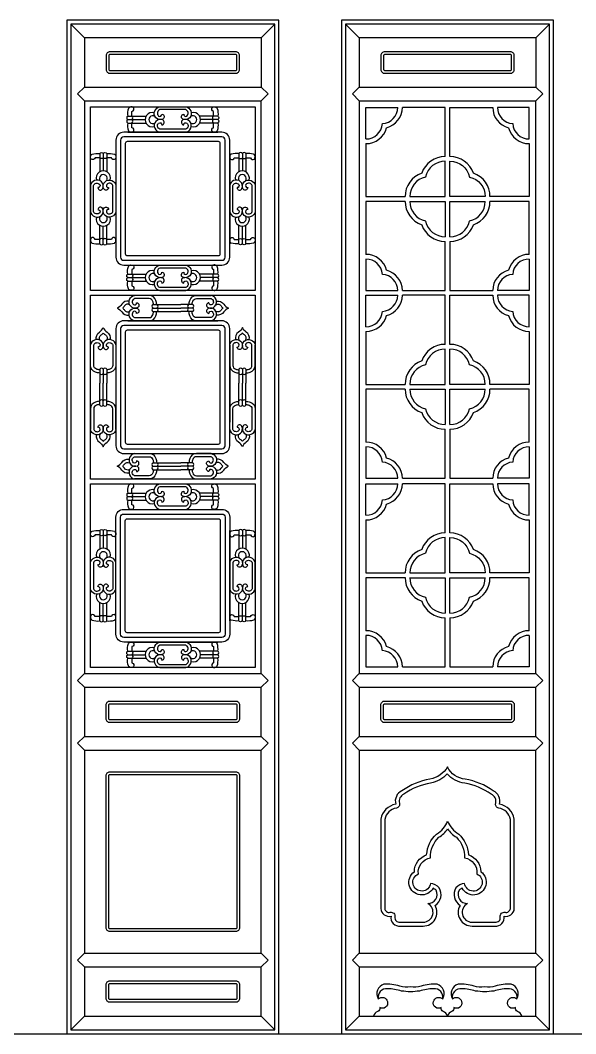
# Model space of a CAD drawing. Extents: x -66030 to 95157, y -13132 to 45879.
# Drawn here: x -51010 to -49595, y 31869 to 34449 of the extents above; entities that cross this region are included whole.
import ezdxf

# ---------------------------------------------------------------- set-up
doc = ezdxf.new("R2010")
doc.units = 0
doc.header["$LTSCALE"] = 100
doc.header["$MEASUREMENT"] = 0
for name, color, linetype in [('3', 11, 'CONTINUOUS'), ('4', 121, 'CONTINUOUS'), ('7', 105, 'CONTINUOUS')]:
    doc.layers.add(name, color=color, linetype=linetype)

msp = doc.modelspace()

# ---------------------------------------------------------------- linework, layer by layer
at = {"layer": '3'}
for p, q in [((-50881.3, 34438.9), (-50846.3, 34403.9)), ((-50396.3, 34403.9), (-50361.3, 34438.9)), ((-50181.3, 34438.9), (-50146.3, 34403.9)), ((-49696.3, 34403.9), (-49661.3, 34438.9)), ((-50846.3, 34278.9), (-50863.8, 34261.4)), ((-50396.3, 34278.9), (-50378.8, 34261.4)), ((-50146.3, 34278.9), (-50163.8, 34261.4)), ((-49696.3, 34278.9), (-49678.8, 34261.4)), ((-50863.8, 34261.4), (-50846.3, 34243.9)), ((-50396.3, 34243.9), (-50378.8, 34261.4)), ((-50163.8, 34261.4), (-50146.3, 34243.9)), ((-49696.3, 34243.9), (-49678.8, 34261.4)), ((-49927.3, 34101.9), (-49927.3, 34226.9)), ((-49915.3, 34101.9), (-49915.3, 34226.9)), ((-50736.3, 34205.2), (-50689.8, 34205.2)), ((-50736.3, 34196.2), (-50691.8, 34196.2)), ((-50736.3, 34187.2), (-50690.1, 34187.2)), ((-50506.3, 34205.2), (-50552.8, 34205.2)), ((-50506.3, 34187.2), (-50552.5, 34187.2)), ((-50506.3, 34196.2), (-50550.8, 34196.2)), ((-50736.3, 34163.9), (-50506.3, 34163.9)), ((-50807.6, 34109.9), (-50807.6, 34063.4)), ((-50798.6, 34109.9), (-50798.6, 34065.4)), ((-50789.6, 34109.9), (-50789.6, 34063.7)), ((-50766.3, 34109.9), (-50766.3, 33879.9)), ((-50476.3, 34109.9), (-50476.3, 33879.9)), ((-50453.1, 34109.9), (-50453.1, 34063.7)), ((-50444.1, 34109.9), (-50444.1, 34065.4)), ((-50435.1, 34109.9), (-50435.1, 34063.4)), ((-50129.3, 33999.9), (-50029.3, 33999.9)), ((-50029.3, 33987.9), (-50129.3, 33987.9)), ((-50017.3, 33987.9), (-49927.3, 33987.9)), ((-49927.3, 33987.9), (-49927.3, 33897.9)), ((-49915.3, 33897.9), (-49915.3, 33987.9)), ((-49915.3, 33987.9), (-49825.3, 33987.9)), ((-49713.3, 33999.9), (-49813.3, 33999.9)), ((-49713.3, 33987.9), (-49813.3, 33987.9)), ((-50807.6, 33879.9), (-50807.6, 33926.4)), ((-50798.6, 33879.9), (-50798.6, 33924.4)), ((-50789.6, 33879.9), (-50789.6, 33926.1)), ((-50453.1, 33879.9), (-50453.1, 33926.1)), ((-50444.1, 33879.9), (-50444.1, 33924.4)), ((-50435.1, 33879.9), (-50435.1, 33926.4)), ((-49927.3, 33760.9), (-49927.3, 33885.9)), ((-49915.3, 33885.9), (-49915.3, 33760.9)), ((-50736.3, 33825.9), (-50506.3, 33825.9)), ((-50736.3, 33802.7), (-50690.1, 33802.7)), ((-50506.3, 33802.7), (-50552.5, 33802.7)), ((-50736.3, 33793.7), (-50691.8, 33793.7)), ((-50736.3, 33784.7), (-50689.8, 33784.7)), ((-50506.3, 33784.7), (-50552.8, 33784.7)), ((-50506.3, 33793.7), (-50550.8, 33793.7)), ((-50411.3, 33760.9), (-50831.3, 33760.9)), ((-50831.3, 33748.9), (-50411.3, 33748.9)), ((-50129.3, 33760.9), (-50048.3, 33760.9)), ((-50129.3, 33748.9), (-50048.3, 33748.9)), ((-50036.3, 33760.9), (-49927.3, 33760.9)), ((-49927.3, 33748.9), (-50036.3, 33748.9)), ((-49927.3, 33623.9), (-49927.3, 33748.9)), ((-49915.3, 33760.9), (-49806.3, 33760.9)), ((-49915.3, 33748.9), (-49806.3, 33748.9)), ((-49915.3, 33623.9), (-49915.3, 33748.9)), ((-49713.3, 33760.9), (-49794.3, 33760.9)), ((-49713.3, 33748.9), (-49794.3, 33748.9)), ((-50672.1, 33725.2), (-50601.3, 33725.2)), ((-50570.5, 33725.2), (-50601.3, 33725.2)), ((-50672.1, 33707.2), (-50601.3, 33707.2)), ((-50671.3, 33716.2), (-50601.3, 33716.2)), ((-50571.4, 33716.2), (-50601.3, 33716.2)), ((-50570.5, 33707.2), (-50601.3, 33707.2)), ((-50736.3, 33683.9), (-50506.3, 33683.9)), ((-50700.2, 33683.9), (-50542.5, 33683.9)), ((-50766.3, 33603.8), (-50766.3, 33426)), ((-50476.3, 33603.8), (-50476.3, 33426)), ((-49927.3, 33521.9), (-49927.3, 33611.9)), ((-49915.3, 33521.9), (-49915.3, 33611.9)), ((-50807.6, 33560.7), (-50807.6, 33524.9)), ((-50798.6, 33559.9), (-50798.6, 33524.9)), ((-50789.6, 33560.7), (-50789.6, 33524.9)), ((-50453.1, 33560.7), (-50453.1, 33524.9)), ((-50444.1, 33559.9), (-50444.1, 33524.9)), ((-50435.1, 33560.7), (-50435.1, 33524.9)), ((-50807.6, 33469.1), (-50807.6, 33524.9)), ((-50798.6, 33470), (-50798.6, 33524.9)), ((-50789.6, 33469.1), (-50789.6, 33524.9)), ((-50453.1, 33469.1), (-50453.1, 33524.9)), ((-50444.1, 33470), (-50444.1, 33524.9)), ((-50435.1, 33469.1), (-50435.1, 33524.9)), ((-50129.3, 33521.9), (-50029.3, 33521.9)), ((-50017.3, 33521.9), (-49927.3, 33521.9)), ((-49825.3, 33521.9), (-49915.3, 33521.9)), ((-49713.3, 33521.9), (-49813.3, 33521.9)), ((-50029.3, 33509.9), (-50129.3, 33509.9)), ((-50017.3, 33509.9), (-49927.3, 33509.9)), ((-49927.3, 33509.9), (-49927.3, 33419.9)), ((-49915.3, 33509.9), (-49825.3, 33509.9)), ((-49915.3, 33419.9), (-49915.3, 33509.9)), ((-49713.3, 33509.9), (-49813.3, 33509.9)), ((-49927.3, 33282.9), (-49927.3, 33407.9)), ((-49915.3, 33407.9), (-49915.3, 33282.9)), ((-50736.3, 33345.9), (-50506.3, 33345.9)), ((-50700.2, 33345.9), (-50542.5, 33345.9)), ((-50672.1, 33322.7), (-50601.3, 33322.7)), ((-50671.3, 33313.7), (-50601.3, 33313.7)), ((-50570.5, 33322.7), (-50601.3, 33322.7)), ((-50571.4, 33313.7), (-50601.3, 33313.7)), ((-50672.1, 33304.7), (-50601.3, 33304.7)), ((-50570.5, 33304.7), (-50601.3, 33304.7)), ((-50129.3, 33282.9), (-50048.3, 33282.9)), ((-50036.3, 33282.9), (-49927.3, 33282.9)), ((-49915.3, 33282.9), (-49806.3, 33282.9)), ((-49713.3, 33282.9), (-49794.3, 33282.9)), ((-50411.3, 33280.9), (-50831.3, 33280.9)), ((-50831.3, 33268.9), (-50411.3, 33268.9)), ((-50129.3, 33268.9), (-50048.3, 33268.9)), ((-49927.3, 33268.9), (-50036.3, 33268.9)), ((-49927.3, 33143.9), (-49927.3, 33268.9)), ((-49915.3, 33268.9), (-49806.3, 33268.9)), ((-49915.3, 33143.9), (-49915.3, 33268.9)), ((-49713.3, 33268.9), (-49794.3, 33268.9)), ((-50736.3, 33245.2), (-50689.8, 33245.2)), ((-50736.3, 33236.2), (-50691.8, 33236.2)), ((-50506.3, 33245.2), (-50552.8, 33245.2)), ((-50506.3, 33236.2), (-50550.8, 33236.2)), ((-50736.3, 33227.2), (-50690.1, 33227.2)), ((-50506.3, 33227.2), (-50552.5, 33227.2)), ((-50736.3, 33203.9), (-50506.3, 33203.9)), ((-50807.6, 33149.9), (-50807.6, 33103.4)), ((-50798.6, 33149.9), (-50798.6, 33105.4)), ((-50789.6, 33149.9), (-50789.6, 33103.7)), ((-50766.3, 32919.9), (-50766.3, 33149.9)), ((-50476.3, 32919.9), (-50476.3, 33149.9)), ((-50453.1, 33149.9), (-50453.1, 33103.7)), ((-50444.1, 33149.9), (-50444.1, 33105.4)), ((-50435.1, 33149.9), (-50435.1, 33103.4)), ((-50129.3, 33041.9), (-50029.3, 33041.9)), ((-50029.3, 33029.9), (-50129.3, 33029.9)), ((-50017.3, 33029.9), (-49927.3, 33029.9)), ((-49927.3, 33029.9), (-49927.3, 32939.9)), ((-49915.3, 32939.9), (-49915.3, 33029.9)), ((-49915.3, 33029.9), (-49825.3, 33029.9)), ((-49713.3, 33041.9), (-49813.3, 33041.9)), ((-49713.3, 33029.9), (-49813.3, 33029.9)), ((-50807.6, 32919.9), (-50807.6, 32966.4)), ((-50798.6, 32919.9), (-50798.6, 32964.4)), ((-50789.6, 32919.9), (-50789.6, 32966.1)), ((-50453.1, 32919.9), (-50453.1, 32966.1)), ((-50444.1, 32919.9), (-50444.1, 32964.4)), ((-50435.1, 32919.9), (-50435.1, 32966.4)), ((-49927.3, 32802.9), (-49927.3, 32927.9)), ((-49915.3, 32927.9), (-49915.3, 32802.9)), ((-50736.3, 32865.9), (-50506.3, 32865.9)), ((-50736.3, 32842.7), (-50690.1, 32842.7)), ((-50736.3, 32833.7), (-50691.8, 32833.7)), ((-50736.3, 32824.7), (-50689.8, 32824.7)), ((-50506.3, 32824.7), (-50552.8, 32824.7)), ((-50506.3, 32842.7), (-50552.5, 32842.7)), ((-50506.3, 32833.7), (-50550.8, 32833.7)), ((-50863.8, 32768.4), (-50846.3, 32785.9)), ((-50846.3, 32750.9), (-50863.8, 32768.4)), ((-50396.3, 32785.9), (-50378.8, 32768.4)), ((-50396.3, 32750.9), (-50378.8, 32768.4)), ((-50163.8, 32768.4), (-50146.3, 32785.9)), ((-50146.3, 32750.9), (-50163.8, 32768.4)), ((-49696.3, 32785.9), (-49678.8, 32768.4)), ((-49696.3, 32750.9), (-49678.8, 32768.4)), ((-50863.8, 32608.4), (-50846.3, 32625.9)), ((-50396.3, 32625.9), (-50378.8, 32608.4)), ((-50163.8, 32608.4), (-50146.3, 32625.9)), ((-49696.3, 32625.9), (-49678.8, 32608.4)), ((-50846.3, 32590.9), (-50863.8, 32608.4)), ((-50396.3, 32590.9), (-50378.8, 32608.4)), ((-50146.3, 32590.9), (-50163.8, 32608.4)), ((-49696.3, 32590.9), (-49678.8, 32608.4)), ((-50863.8, 32056.4), (-50846.3, 32073.9)), ((-50396.3, 32073.9), (-50378.8, 32056.4)), ((-50163.8, 32056.4), (-50146.3, 32073.9)), ((-49696.3, 32073.9), (-49678.8, 32056.4)), ((-50846.3, 32038.9), (-50863.8, 32056.4)), ((-50396.3, 32038.9), (-50378.8, 32056.4)), ((-50146.3, 32038.9), (-50163.8, 32056.4)), ((-49696.3, 32038.9), (-49678.8, 32056.4)), ((-50881.3, 31878.9), (-50846.3, 31913.9)), ((-50396.3, 31913.9), (-50361.3, 31878.9)), ((-50181.3, 31878.9), (-50146.3, 31913.9)), ((-49696.3, 31913.9), (-49661.3, 31878.9))]:
    msp.add_line(p, q, dxfattribs=at)
at = {"layer": '3', "color": 2}
msp.add_line((-66009.4, 31868.9), (90873, 31868.9), dxfattribs=at)
at = {"layer": '3'}
for points in [[(-50881.3, 31878.9), (-50361.3, 31878.9), (-50361.3, 34438.9), (-50881.3, 34438.9)], [(-50181.3, 31878.9), (-49661.3, 31878.9), (-49661.3, 34438.9), (-50181.3, 34438.9)]]:
    msp.add_lwpolyline(points, close=True, dxfattribs=at)
for points in [[(-50781.3, 34313.9), (-50461.3, 34313.9, 0.414214), (-50451.3, 34323.9), (-50451.3, 34358.9, 0.414214), (-50461.3, 34368.9), (-50781.3, 34368.9, 0.414214), (-50791.3, 34358.9), (-50791.3, 34323.9, 0.414214)], [(-50081.3, 34313.9), (-49761.3, 34313.9, 0.414214), (-49751.3, 34323.9), (-49751.3, 34358.9, 0.414214), (-49761.3, 34368.9), (-50081.3, 34368.9, 0.414214), (-50091.3, 34358.9), (-50091.3, 34323.9, 0.414214)], [(-50781.3, 34320.9), (-50461.3, 34320.9, 0.414214), (-50458.3, 34323.9), (-50458.3, 34358.9, 0.414214), (-50461.3, 34361.9), (-50781.3, 34361.9, 0.414214), (-50784.3, 34358.9), (-50784.3, 34323.9, 0.414214)], [(-50081.3, 34320.9), (-49761.3, 34320.9, 0.414214), (-49758.3, 34323.9), (-49758.3, 34358.9, 0.414214), (-49761.3, 34361.9), (-50081.3, 34361.9, 0.414214), (-50084.3, 34358.9), (-50084.3, 34323.9, 0.414214)], [(-50736.3, 34187.2, 0.095818), (-50734.6, 34167.8, 0.433244), (-50721.8, 34165.6, 0.578743), (-50725.4, 34175.4), (-50725.4, 34187.2, 0.502389), (-50725.4, 34196.2, 0.502389), (-50725.4, 34205.2), (-50725.4, 34217, 0.578743), (-50721.8, 34226.8, 0.433244), (-50734.6, 34224.5, 0.095818), (-50736.3, 34205.2, 0.536278), (-50736.3, 34196.2, 0.536278)], [(-50588.2, 34228.9, -0.250582), (-50575.6, 34218.4, -0.694092), (-50595.7, 34197.3, -0.771474), (-50593.5, 34209.9, 0.648338), (-50585.2, 34205.2, 0.531145), (-50588.2, 34221.4), (-50621.3, 34221.4), (-50654.5, 34221.4, 0.531145), (-50657.5, 34205.2, 0.648338), (-50649.2, 34209.9, -0.771474), (-50647, 34197.3, -0.694092), (-50667.1, 34218.4, -0.250582), (-50654.5, 34228.9)], [(-50506.3, 34187.2, -0.095818), (-50508, 34167.8, -0.433244), (-50520.9, 34165.6, -0.578743), (-50517.3, 34175.4), (-50517.3, 34187.2, -0.502389), (-50517.3, 34196.2, -0.502389), (-50517.3, 34205.2), (-50517.3, 34217, -0.578743), (-50520.9, 34226.8, -0.433244), (-50508, 34224.5, -0.095818), (-50506.3, 34205.2, -0.536278), (-50506.3, 34196.2, -0.536278)], [(-50588.2, 34163.9, 0.255499), (-50575.6, 34174, 0.694092), (-50595.7, 34195.1, 0.771474), (-50593.5, 34182.4, -0.648338), (-50585.2, 34187.2, -0.564731), (-50588.2, 34171.9), (-50621.3, 34171.9), (-50654.5, 34171.9, -0.564731), (-50657.5, 34187.2, -0.648338), (-50649.2, 34182.4, 0.771474), (-50647, 34195.1, 0.694092), (-50667.1, 34174, 0.255499), (-50654.5, 34163.9)], [(-50746.3, 33825.9), (-50496.3, 33825.9, 0.414214), (-50476.3, 33845.9), (-50476.3, 34143.9, 0.414214), (-50496.3, 34163.9), (-50746.3, 34163.9, 0.414214), (-50766.3, 34143.9), (-50766.3, 33845.9, 0.414214)], [(-50746.3, 33837.9), (-50496.3, 33837.9, 0.414214), (-50488.3, 33845.9), (-50488.3, 34143.9, 0.414214), (-50496.3, 34151.9), (-50746.3, 34151.9, 0.414214), (-50754.3, 34143.9), (-50754.3, 33845.9, 0.414214)], [(-50505.3, 33849.9, 0.414214), (-50500.3, 33854.9), (-50500.3, 34134.9, 0.414214), (-50505.3, 34139.9), (-50737.3, 34139.9, 0.414214), (-50742.3, 34134.9), (-50742.3, 33854.9, 0.414214), (-50737.3, 33849.9)], [(-50789.6, 34109.9, -0.095818), (-50770.2, 34108.2, -0.433244), (-50768, 34095.4, -0.578743), (-50777.8, 34099), (-50789.6, 34099, -0.502389), (-50798.6, 34099, -0.502389), (-50807.6, 34099), (-50819.4, 34099, -0.578743), (-50829.2, 34095.4, -0.433244), (-50826.9, 34108.2, -0.095818), (-50807.6, 34109.9, -0.536278), (-50798.6, 34109.9, -0.536278)], [(-50453.1, 34109.9, 0.095818), (-50472.4, 34108.2, 0.433244), (-50474.7, 34095.4, 0.578743), (-50464.9, 34099), (-50453.1, 34099, 0.502389), (-50444.1, 34099, 0.502389), (-50435.1, 34099), (-50423.3, 34099, 0.578743), (-50413.5, 34095.4, 0.433244), (-50415.7, 34108.2, 0.095818), (-50435.1, 34109.9, 0.536278), (-50444.1, 34109.9, 0.536278)], [(-49927.3, 34089.9, 0.355835), (-49977.3, 34049.9, 0.355835), (-50017.3, 33999.9), (-49927.3, 33999.9)], [(-49915.3, 33999.9), (-49915.3, 34089.9, -0.355835), (-49865.3, 34049.9, -0.355835), (-49825.3, 33999.9)], [(-50831.3, 33961.8, 0.250582), (-50820.8, 33949.2, 0.694092), (-50799.7, 33969.3, 0.771474), (-50812.3, 33967.1, -0.648338), (-50807.6, 33958.8, -0.531145), (-50823.8, 33961.8), (-50823.8, 33994.9), (-50823.8, 34028.1, -0.531145), (-50807.6, 34031.1, -0.648338), (-50812.3, 34022.8, 0.771474), (-50799.7, 34020.6, 0.694092), (-50820.8, 34040.7, 0.250582), (-50831.3, 34028.1)], [(-50766.3, 33961.8, -0.255499), (-50776.4, 33949.2, -0.694092), (-50797.5, 33969.3, -0.771474), (-50784.8, 33967.1, 0.648338), (-50789.6, 33958.8, 0.564731), (-50774.3, 33961.8), (-50774.3, 33994.9), (-50774.3, 34028.1, 0.564731), (-50789.6, 34031.1, 0.648338), (-50784.8, 34022.8, -0.771474), (-50797.5, 34020.6, -0.694092), (-50776.4, 34040.7, -0.255499), (-50766.3, 34028.1)], [(-50476.3, 33961.8, 0.255499), (-50466.3, 33949.2, 0.694092), (-50445.2, 33969.3, 0.771474), (-50457.8, 33967.1, -0.648338), (-50453.1, 33958.8, -0.564731), (-50468.3, 33961.8), (-50468.3, 33994.9), (-50468.3, 34028.1, -0.564731), (-50453.1, 34031.1, -0.648338), (-50457.8, 34022.8, 0.771474), (-50445.2, 34020.6, 0.694092), (-50466.3, 34040.7, 0.255499), (-50476.3, 34028.1)], [(-50411.3, 33961.8, -0.250582), (-50421.9, 33949.2, -0.694092), (-50443, 33969.3, -0.771474), (-50430.3, 33967.1, 0.648338), (-50435.1, 33958.8, 0.531145), (-50418.8, 33961.8), (-50418.8, 33994.9), (-50418.8, 34028.1, 0.531145), (-50435.1, 34031.1, 0.648338), (-50430.3, 34022.8, -0.771474), (-50443, 34020.6, -0.694092), (-50421.9, 34040.7, -0.250582), (-50411.3, 34028.1)], [(-50789.6, 33879.9, 0.095818), (-50770.2, 33881.6, 0.433244), (-50768, 33894.5, 0.578743), (-50777.8, 33890.9), (-50789.6, 33890.9, 0.502389), (-50798.6, 33890.9, 0.502389), (-50807.6, 33890.9), (-50819.4, 33890.9, 0.578743), (-50829.2, 33894.5, 0.433244), (-50826.9, 33881.6, 0.095818), (-50807.6, 33879.9, 0.536278), (-50798.6, 33879.9, 0.536278)], [(-50453.1, 33879.9, -0.095818), (-50472.4, 33881.6, -0.433244), (-50474.7, 33894.5, -0.578743), (-50464.9, 33890.9), (-50453.1, 33890.9, -0.502389), (-50444.1, 33890.9, -0.502389), (-50435.1, 33890.9), (-50423.3, 33890.9, -0.578743), (-50413.5, 33894.5, -0.433244), (-50415.7, 33881.6, -0.095818), (-50435.1, 33879.9, -0.536278), (-50444.1, 33879.9, -0.536278)], [(-50736.3, 33802.7, -0.095818), (-50734.6, 33822, -0.433244), (-50721.8, 33824.3, -0.578743), (-50725.4, 33814.5), (-50725.4, 33802.7, -0.502389), (-50725.4, 33793.7, -0.502389), (-50725.4, 33784.7), (-50725.4, 33772.9, -0.578743), (-50721.8, 33763.1, -0.433244), (-50734.6, 33765.3, -0.095818), (-50736.3, 33784.7, -0.536278), (-50736.3, 33793.7, -0.536278)], [(-50588.2, 33825.9, -0.255499), (-50575.6, 33815.9, -0.694092), (-50595.7, 33794.8, -0.771474), (-50593.5, 33807.4, 0.648338), (-50585.2, 33802.7, 0.564731), (-50588.2, 33817.9), (-50621.3, 33817.9), (-50654.5, 33817.9, 0.564731), (-50657.5, 33802.7, 0.648338), (-50649.2, 33807.4, -0.771474), (-50647, 33794.8, -0.694092), (-50667.1, 33815.9, -0.255499), (-50654.5, 33825.9)], [(-50506.3, 33802.7, 0.095818), (-50508, 33822, 0.433244), (-50520.9, 33824.3, 0.578743), (-50517.3, 33814.5), (-50517.3, 33802.7, 0.502389), (-50517.3, 33793.7, 0.502389), (-50517.3, 33784.7), (-50517.3, 33772.9, 0.578743), (-50520.9, 33763.1, 0.433244), (-50508, 33765.3, 0.095818), (-50506.3, 33784.7, 0.536278), (-50506.3, 33793.7, 0.536278)], [(-50588.2, 33760.9, 0.250582), (-50575.6, 33771.5, 0.694092), (-50595.7, 33792.6, 0.771474), (-50593.5, 33779.9, -0.648338), (-50585.2, 33784.7, -0.531145), (-50588.2, 33768.4), (-50621.3, 33768.4), (-50654.5, 33768.4, -0.531145), (-50657.5, 33784.7, -0.648338), (-50649.2, 33779.9, 0.771474), (-50647, 33792.6, 0.694092), (-50667.1, 33771.5, 0.250582), (-50654.5, 33760.9)], [(-50746.3, 33345.9), (-50496.3, 33345.9, 0.414214), (-50476.3, 33365.9), (-50476.3, 33663.9, 0.414214), (-50496.3, 33683.9), (-50746.3, 33683.9, 0.414214), (-50766.3, 33663.9), (-50766.3, 33365.9, 0.414214)], [(-50746.3, 33357.9), (-50496.3, 33357.9, 0.414214), (-50488.3, 33365.9), (-50488.3, 33663.9, 0.414214), (-50496.3, 33671.9), (-50746.3, 33671.9, 0.414214), (-50754.3, 33663.9), (-50754.3, 33365.9, 0.414214)], [(-50505.3, 33369.9, 0.414214), (-50500.3, 33374.9), (-50500.3, 33654.9, 0.414214), (-50505.3, 33659.9), (-50737.3, 33659.9, 0.414214), (-50742.3, 33654.9), (-50742.3, 33374.9, 0.414214), (-50737.3, 33369.9)], [(-50736.3, 33227.2, 0.095818), (-50734.6, 33207.8, 0.433244), (-50721.8, 33205.6, 0.578743), (-50725.4, 33215.4), (-50725.4, 33227.2, 0.502389), (-50725.4, 33236.2, 0.502389), (-50725.4, 33245.2), (-50725.4, 33257, 0.578743), (-50721.8, 33266.8, 0.433244), (-50734.6, 33264.5, 0.095818), (-50736.3, 33245.2, 0.536278), (-50736.3, 33236.2, 0.536278)], [(-50588.2, 33268.9, -0.250582), (-50575.6, 33258.4, -0.694092), (-50595.7, 33237.3, -0.771474), (-50593.5, 33249.9, 0.648338), (-50585.2, 33245.2, 0.531145), (-50588.2, 33261.4), (-50621.3, 33261.4), (-50654.5, 33261.4, 0.531145), (-50657.5, 33245.2, 0.648338), (-50649.2, 33249.9, -0.771474), (-50647, 33237.3, -0.694092), (-50667.1, 33258.4, -0.250582), (-50654.5, 33268.9)], [(-50506.3, 33227.2, -0.095818), (-50508, 33207.8, -0.433244), (-50520.9, 33205.6, -0.578743), (-50517.3, 33215.4), (-50517.3, 33227.2, -0.502389), (-50517.3, 33236.2, -0.502389), (-50517.3, 33245.2), (-50517.3, 33257, -0.578743), (-50520.9, 33266.8, -0.433244), (-50508, 33264.5, -0.095818), (-50506.3, 33245.2, -0.536278), (-50506.3, 33236.2, -0.536278)], [(-50588.2, 33203.9, 0.255499), (-50575.6, 33214, 0.694092), (-50595.7, 33235.1, 0.771474), (-50593.5, 33222.4, -0.648338), (-50585.2, 33227.2, -0.564731), (-50588.2, 33211.9), (-50621.3, 33211.9), (-50654.5, 33211.9, -0.564731), (-50657.5, 33227.2, -0.648338), (-50649.2, 33222.4, 0.771474), (-50647, 33235.1, 0.694092), (-50667.1, 33214, 0.255499), (-50654.5, 33203.9)], [(-50746.3, 33203.9), (-50496.3, 33203.9, -0.414214), (-50476.3, 33183.9), (-50476.3, 32885.9, -0.414214), (-50496.3, 32865.9), (-50746.3, 32865.9, -0.414214), (-50766.3, 32885.9), (-50766.3, 33183.9, -0.414214)], [(-50746.3, 33191.9), (-50496.3, 33191.9, -0.414214), (-50488.3, 33183.9), (-50488.3, 32885.9, -0.414214), (-50496.3, 32877.9), (-50746.3, 32877.9, -0.414214), (-50754.3, 32885.9), (-50754.3, 33183.9, -0.414214)], [(-50505.3, 33179.9, -0.414214), (-50500.3, 33174.9), (-50500.3, 32894.9, -0.414214), (-50505.3, 32889.9), (-50737.3, 32889.9, -0.414214), (-50742.3, 32894.9), (-50742.3, 33174.9, -0.414214), (-50737.3, 33179.9)], [(-50789.6, 33149.9, -0.095818), (-50770.2, 33148.2, -0.433244), (-50768, 33135.4, -0.578743), (-50777.8, 33139), (-50789.6, 33139, -0.502389), (-50798.6, 33139, -0.502389), (-50807.6, 33139), (-50819.4, 33139, -0.578743), (-50829.2, 33135.4, -0.433244), (-50826.9, 33148.2, -0.095818), (-50807.6, 33149.9, -0.536278), (-50798.6, 33149.9, -0.536278)], [(-50453.1, 33149.9, 0.095818), (-50472.4, 33148.2, 0.433244), (-50474.7, 33135.4, 0.578743), (-50464.9, 33139), (-50453.1, 33139, 0.502389), (-50444.1, 33139, 0.502389), (-50435.1, 33139), (-50423.3, 33139, 0.578743), (-50413.5, 33135.4, 0.433244), (-50415.7, 33148.2, 0.095818), (-50435.1, 33149.9, 0.536278), (-50444.1, 33149.9, 0.536278)], [(-49927.3, 33131.9, 0.355835), (-49977.3, 33091.9, 0.355835), (-50017.3, 33041.9), (-49927.3, 33041.9)], [(-49915.3, 33041.9), (-49915.3, 33131.9, -0.355835), (-49865.3, 33091.9, -0.355835), (-49825.3, 33041.9)], [(-50831.3, 33068.1, -0.250582), (-50820.8, 33080.7, -0.694092), (-50799.7, 33060.6, -0.771474), (-50812.3, 33062.8, 0.648338), (-50807.6, 33071.1, 0.531145), (-50823.8, 33068.1), (-50823.8, 33034.9), (-50823.8, 33001.8, 0.531145), (-50807.6, 32998.8, 0.648338), (-50812.3, 33007.1, -0.771474), (-50799.7, 33009.3, -0.694092), (-50820.8, 32989.2, -0.250582), (-50831.3, 33001.8)], [(-50766.3, 33068.1, 0.255499), (-50776.4, 33080.7, 0.694092), (-50797.5, 33060.6, 0.771474), (-50784.8, 33062.8, -0.648338), (-50789.6, 33071.1, -0.564731), (-50774.3, 33068.1), (-50774.3, 33034.9), (-50774.3, 33001.8, -0.564731), (-50789.6, 32998.8, -0.648338), (-50784.8, 33007.1, 0.771474), (-50797.5, 33009.3, 0.694092), (-50776.4, 32989.2, 0.255499), (-50766.3, 33001.8)], [(-50476.3, 33068.1, -0.255499), (-50466.3, 33080.7, -0.694092), (-50445.2, 33060.6, -0.771474), (-50457.8, 33062.8, 0.648338), (-50453.1, 33071.1, 0.564731), (-50468.3, 33068.1), (-50468.3, 33034.9), (-50468.3, 33001.8, 0.564731), (-50453.1, 32998.8, 0.648338), (-50457.8, 33007.1, -0.771474), (-50445.2, 33009.3, -0.694092), (-50466.3, 32989.2, -0.255499), (-50476.3, 33001.8)], [(-50411.3, 33068.1, 0.250582), (-50421.9, 33080.7, 0.694092), (-50443, 33060.6, 0.771474), (-50430.3, 33062.8, -0.648338), (-50435.1, 33071.1, -0.531145), (-50418.8, 33068.1), (-50418.8, 33034.9), (-50418.8, 33001.8, -0.531145), (-50435.1, 32998.8, -0.648338), (-50430.3, 33007.1, 0.771474), (-50443, 33009.3, 0.694092), (-50421.9, 32989.2, 0.250582), (-50411.3, 33001.8)], [(-50789.6, 32919.9, 0.095818), (-50770.2, 32921.6, 0.433244), (-50768, 32934.5, 0.578743), (-50777.8, 32930.9), (-50789.6, 32930.9, 0.502389), (-50798.6, 32930.9, 0.502389), (-50807.6, 32930.9), (-50819.4, 32930.9, 0.578743), (-50829.2, 32934.5, 0.433244), (-50826.9, 32921.6, 0.095818), (-50807.6, 32919.9, 0.536278), (-50798.6, 32919.9, 0.536278)], [(-50453.1, 32919.9, -0.095818), (-50472.4, 32921.6, -0.433244), (-50474.7, 32934.5, -0.578743), (-50464.9, 32930.9), (-50453.1, 32930.9, -0.502389), (-50444.1, 32930.9, -0.502389), (-50435.1, 32930.9), (-50423.3, 32930.9, -0.578743), (-50413.5, 32934.5, -0.433244), (-50415.7, 32921.6, -0.095818), (-50435.1, 32919.9, -0.536278), (-50444.1, 32919.9, -0.536278)], [(-50736.3, 32842.7, -0.095818), (-50734.6, 32862, -0.433244), (-50721.8, 32864.3, -0.578743), (-50725.4, 32854.5), (-50725.4, 32842.7, -0.502389), (-50725.4, 32833.7, -0.502389), (-50725.4, 32824.7), (-50725.4, 32812.9, -0.578743), (-50721.8, 32803.1, -0.433244), (-50734.6, 32805.3, -0.095818), (-50736.3, 32824.7, -0.536278), (-50736.3, 32833.7, -0.536278)], [(-50588.2, 32865.9, -0.255499), (-50575.6, 32855.9, -0.694092), (-50595.7, 32834.8, -0.771474), (-50593.5, 32847.4, 0.648338), (-50585.2, 32842.7, 0.564731), (-50588.2, 32857.9), (-50621.3, 32857.9), (-50654.5, 32857.9, 0.564731), (-50657.5, 32842.7, 0.648338), (-50649.2, 32847.4, -0.771474), (-50647, 32834.8, -0.694092), (-50667.1, 32855.9, -0.255499), (-50654.5, 32865.9)], [(-50506.3, 32842.7, 0.095818), (-50508, 32862, 0.433244), (-50520.9, 32864.3, 0.578743), (-50517.3, 32854.5), (-50517.3, 32842.7, 0.502389), (-50517.3, 32833.7, 0.502389), (-50517.3, 32824.7), (-50517.3, 32812.9, 0.578743), (-50520.9, 32803.1, 0.433244), (-50508, 32805.3, 0.095818), (-50506.3, 32824.7, 0.536278), (-50506.3, 32833.7, 0.536278)], [(-50588.2, 32800.9, 0.250582), (-50575.6, 32811.5, 0.694092), (-50595.7, 32832.6, 0.771474), (-50593.5, 32819.9, -0.648338), (-50585.2, 32824.7, -0.531145), (-50588.2, 32808.4), (-50621.3, 32808.4), (-50654.5, 32808.4, -0.531145), (-50657.5, 32824.7, -0.648338), (-50649.2, 32819.9, 0.771474), (-50647, 32832.6, 0.694092), (-50667.1, 32811.5, 0.250582), (-50654.5, 32800.9)], [(-50781.3, 32715.9), (-50461.3, 32715.9, -0.414214), (-50451.3, 32705.9), (-50451.3, 32670.9, -0.414214), (-50461.3, 32660.9), (-50781.3, 32660.9, -0.414214), (-50791.3, 32670.9), (-50791.3, 32705.9, -0.414214)], [(-50081.3, 32715.9), (-49761.3, 32715.9, -0.414214), (-49751.3, 32705.9), (-49751.3, 32670.9, -0.414214), (-49761.3, 32660.9), (-50081.3, 32660.9, -0.414214), (-50091.3, 32670.9), (-50091.3, 32705.9, -0.414214)], [(-50781.3, 32708.9), (-50461.3, 32708.9, -0.414214), (-50458.3, 32705.9), (-50458.3, 32670.9, -0.414214), (-50461.3, 32667.9), (-50781.3, 32667.9, -0.414214), (-50784.3, 32670.9), (-50784.3, 32705.9, -0.414214)], [(-50081.3, 32708.9), (-49761.3, 32708.9, -0.414214), (-49758.3, 32705.9), (-49758.3, 32670.9, -0.414214), (-49761.3, 32667.9), (-50081.3, 32667.9, -0.414214), (-50084.3, 32670.9), (-50084.3, 32705.9, -0.414214)], [(-50781.3, 32535.9), (-50461.3, 32535.9, -0.414214), (-50451.3, 32525.9), (-50451.3, 32138.9, -0.414214), (-50461.3, 32128.9), (-50781.3, 32128.9, -0.414214), (-50791.3, 32138.9), (-50791.3, 32525.9, -0.414214)], [(-49921.3, 32548.1, -0.210762), (-49966.2, 32516.8, 0.114186), (-50037.5, 32487.3, 0.375753), (-50053.4, 32453.2, 0.318354), (-50091.3, 32415.4), (-50091.3, 32187.6, 0.467386), (-50065.3, 32168.3, 0.511029), (-50041.7, 32143), (-49983.6, 32143, 0.578372), (-49953.1, 32195.6, 0.404073), (-49942.7, 32240.3, 0.169554), (-49964.7, 32251.7, -1.732779), (-49995.7, 32275.7, -0.407078), (-49964.7, 32316.8, -0.213141), (-49943.6, 32369.1, 0.122229), (-49921.3, 32390.6, 0.122229), (-49899, 32369.1, -0.213141), (-49878, 32316.8, -0.407078), (-49846.9, 32275.7, -1.732779), (-49878, 32251.7, 0.169554), (-49900, 32240.3, 0.404073), (-49889.6, 32195.6, 0.578372), (-49859.1, 32143), (-49801, 32143, 0.511029), (-49777.4, 32168.3, 0.467386), (-49751.3, 32187.6), (-49751.3, 32415.4, 0.318354), (-49789.2, 32453.2, 0.375753), (-49805.1, 32487.3, 0.114186), (-49876.4, 32516.8, -0.263021)], [(-50781.3, 32528.9), (-50461.3, 32528.9, -0.414214), (-50458.3, 32525.9), (-50458.3, 32138.9, -0.414214), (-50461.3, 32135.9), (-50781.3, 32135.9, -0.414214), (-50784.3, 32138.9), (-50784.3, 32525.9, -0.414214)], [(-49971.9, 32200.4, 0.579617), (-49950.7, 32234.3, 0.083672), (-49958.3, 32239.5, -1.266979), (-50006, 32281.4, -0.312961), (-49974.6, 32324.6, -0.190588), (-49949.6, 32377.2, 0.173032), (-49921.3, 32410.4, 0.173032), (-49893, 32377.2, -0.190588), (-49868.1, 32324.6, -0.312961), (-49836.6, 32281.4, -1.266979), (-49884.4, 32239.5, 0.083672), (-49891.9, 32234.3, 0.579617), (-49870.7, 32200.4, 0.78664), (-49859.1, 32153), (-49800.3, 32153, 0.526048), (-49787.2, 32166.4, -0.545844), (-49775, 32178, 0.460744), (-49761.3, 32187.9), (-49761.3, 32414.5, 0.312309), (-49790.9, 32443.4, -0.447823), (-49798.8, 32456, 0.390224), (-49810, 32478.5, 0.115429), (-49877.7, 32506.9, -0.199011), (-49922, 32530.7, -0.160236), (-49964.5, 32507, 0.116165), (-50032.6, 32478.5, 0.390224), (-50043.8, 32456, -0.447823), (-50051.8, 32443.4, 0.312309), (-50081.3, 32414.5), (-50081.3, 32187.9, 0.460744), (-50067.6, 32178, -0.545844), (-50055.5, 32166.4, 0.526048), (-50042.4, 32153), (-49983.6, 32153, 0.78664)], [(-50781.3, 32003.9), (-50461.3, 32003.9, -0.414214), (-50451.3, 31993.9), (-50451.3, 31958.9, -0.414214), (-50461.3, 31948.9), (-50781.3, 31948.9, -0.414214), (-50791.3, 31958.9), (-50791.3, 31993.9, -0.414214)], [(-50781.3, 31996.9), (-50461.3, 31996.9, -0.414214), (-50458.3, 31993.9), (-50458.3, 31958.9, -0.414214), (-50461.3, 31955.9), (-50781.3, 31955.9, -0.414214), (-50784.3, 31958.9), (-50784.3, 31993.9, -0.414214)]]:
    msp.add_lwpolyline(points, format="xyb", close=True, dxfattribs=at)
for points in [[(-50670.3, 33725.2, 0.035081), (-50672.1, 33733.3, 0.331008), (-50681.7, 33740.4), (-50718.8, 33740.4, 0.564731), (-50721.7, 33725.2, 0.648338), (-50713.5, 33729.9, -0.771474), (-50711.3, 33717.3, -0.694092), (-50731.3, 33738.4, -0.255499), (-50718.8, 33748.4)], [(-50662.2, 33725.2, 0.039618), (-50664.4, 33735.6, 0.331008), (-50681.7, 33748.4), (-50718.8, 33748.4)], [(-50580.5, 33725.2, -0.039618), (-50578.2, 33735.6, -0.331008), (-50561, 33748.4), (-50523.9, 33748.4)], [(-50572.4, 33725.2, -0.035081), (-50570.6, 33733.3, -0.331008), (-50561, 33740.4), (-50523.9, 33740.4, -0.564731), (-50520.9, 33725.2, -0.648338), (-50529.2, 33729.9, 0.771474), (-50531.4, 33717.3, 0.694092), (-50511.3, 33738.4, 0.255499), (-50523.9, 33748.4)], [(-50732.8, 33733.8, 0.304372), (-50751.2, 33726, -0.148692), (-50762.9, 33716.2, -0.148692), (-50751.2, 33706.4, 0.304372), (-50732.8, 33698.6)], [(-50731.4, 33724.9, 0.388825), (-50744.5, 33721.6, -0.050974), (-50748.9, 33716.2, -0.050974), (-50744.5, 33710.8, 0.388825), (-50731.4, 33707.4)], [(-50511.2, 33724.9, -0.388825), (-50498.1, 33721.6, 0.050974), (-50493.8, 33716.2, 0.050974), (-50498.1, 33710.8, -0.388825), (-50511.2, 33707.4)], [(-50509.9, 33733.8, -0.304372), (-50491.4, 33726, 0.148692), (-50479.8, 33716.2, 0.148692), (-50491.4, 33706.4, -0.304372), (-50509.9, 33698.6)], [(-50718.8, 33683.9, -0.255499), (-50731.3, 33694, -0.694092), (-50711.3, 33715.1, -0.771474), (-50713.5, 33702.4, 0.648338), (-50721.7, 33707.2, 0.564731), (-50718.8, 33691.9), (-50681.7, 33691.9, 0.331008), (-50672.1, 33699, 0.035081), (-50670.3, 33707.2)], [(-50718.8, 33683.9), (-50681.7, 33683.9, 0.331008), (-50664.4, 33696.7, 0.039618), (-50662.2, 33707.2)], [(-50523.9, 33683.9), (-50561, 33683.9, -0.331008), (-50578.2, 33696.7, -0.039618), (-50580.5, 33707.2)], [(-50523.9, 33683.9, 0.255499), (-50511.3, 33694, 0.694092), (-50531.4, 33715.1, 0.771474), (-50529.2, 33702.4, -0.648338), (-50520.9, 33707.2, -0.564731), (-50523.9, 33691.9), (-50561, 33691.9, -0.331008), (-50570.6, 33699, -0.035081), (-50572.4, 33707.2)], [(-50816.2, 33636.4, -0.304372), (-50808.4, 33654.8, 0.148692), (-50798.6, 33666.5, 0.148692), (-50788.8, 33654.8, -0.304372), (-50781, 33636.4)], [(-50807.3, 33635, -0.388825), (-50804, 33648.1, 0.050974), (-50798.6, 33652.5, 0.050974), (-50793.2, 33648.1, -0.388825), (-50789.8, 33635)], [(-50426.5, 33636.4, 0.304372), (-50434.3, 33654.8, -0.148692), (-50444.1, 33666.5, -0.148692), (-50453.9, 33654.8, 0.304372), (-50461.7, 33636.4)], [(-50435.3, 33635, 0.388825), (-50438.7, 33648.1, -0.050974), (-50444.1, 33652.5, -0.050974), (-50449.5, 33648.1, 0.388825), (-50452.8, 33635)], [(-50807.6, 33558.9, -0.035081), (-50815.7, 33560.7, -0.331008), (-50822.8, 33570.3), (-50822.8, 33622.4, -0.564731), (-50807.6, 33625.3, -0.648338), (-50812.3, 33617.1, 0.771474), (-50799.7, 33614.9, 0.694092), (-50820.8, 33634.9, 0.250582), (-50831.3, 33622.4)], [(-50807.6, 33550.8, -0.039618), (-50818, 33553, -0.326429), (-50831.3, 33570.3), (-50831.3, 33622.4)], [(-50766.3, 33622.4, 0.255499), (-50776.4, 33634.9, 0.694092), (-50797.5, 33614.9, 0.771474), (-50784.8, 33617.1, -0.648338), (-50789.6, 33625.3, -0.564731), (-50774.3, 33622.4), (-50774.3, 33570.3, -0.331008), (-50781.5, 33560.7, -0.035081), (-50789.6, 33558.9)], [(-50766.3, 33622.4), (-50766.3, 33570.3, -0.331008), (-50779.1, 33553, -0.039618), (-50789.6, 33550.8)], [(-50476.3, 33622.4, -0.255499), (-50466.3, 33634.9, -0.694092), (-50445.2, 33614.9, -0.771474), (-50457.8, 33617.1, 0.648338), (-50453.1, 33625.3, 0.564731), (-50468.3, 33622.4), (-50468.3, 33570.3, 0.331008), (-50461.2, 33560.7, 0.035081), (-50453.1, 33558.9)], [(-50476.3, 33622.4), (-50476.3, 33570.3, 0.331008), (-50463.5, 33553, 0.039618), (-50453.1, 33550.8)], [(-50435.1, 33558.9, 0.035081), (-50427, 33560.7, 0.331008), (-50419.8, 33570.3), (-50419.8, 33622.4, 0.564731), (-50435.1, 33625.3, 0.648338), (-50430.3, 33617.1, -0.771474), (-50443, 33614.9, -0.694092), (-50421.9, 33634.9, -0.250582), (-50411.3, 33622.4)], [(-50435.1, 33550.8, 0.039618), (-50424.6, 33553, 0.326429), (-50411.3, 33570.3), (-50411.3, 33622.4)], [(-50807.6, 33479.1, 0.039618), (-50818, 33476.8, 0.326429), (-50831.3, 33459.6), (-50831.3, 33407.5)], [(-50807.6, 33471, 0.035081), (-50815.7, 33469.2, 0.331008), (-50822.8, 33459.6), (-50822.8, 33407.5, 0.564731), (-50807.6, 33404.5, 0.648338), (-50812.3, 33412.8, -0.771474), (-50799.7, 33415, -0.694092), (-50820.8, 33394.9, -0.250582), (-50831.3, 33407.5)], [(-50766.3, 33407.5, -0.255499), (-50776.4, 33394.9, -0.694092), (-50797.5, 33415, -0.771474), (-50784.8, 33412.8, 0.648338), (-50789.6, 33404.5, 0.564731), (-50774.3, 33407.5), (-50774.3, 33459.6, 0.331008), (-50781.5, 33469.2, 0.035081), (-50789.6, 33471)], [(-50766.3, 33407.5), (-50766.3, 33459.6, 0.331008), (-50779.1, 33476.8, 0.039618), (-50789.6, 33479.1)], [(-50476.3, 33407.5), (-50476.3, 33459.6, -0.331008), (-50463.5, 33476.8, -0.039618), (-50453.1, 33479.1)], [(-50476.3, 33407.5, 0.255499), (-50466.3, 33394.9, 0.694092), (-50445.2, 33415, 0.771474), (-50457.8, 33412.8, -0.648338), (-50453.1, 33404.5, -0.564731), (-50468.3, 33407.5), (-50468.3, 33459.6, -0.331008), (-50461.2, 33469.2, -0.035081), (-50453.1, 33471)], [(-50435.1, 33471, -0.035081), (-50427, 33469.2, -0.331008), (-50419.8, 33459.6), (-50419.8, 33407.5, -0.564731), (-50435.1, 33404.5, -0.648338), (-50430.3, 33412.8, 0.771474), (-50443, 33415, 0.694092), (-50421.9, 33394.9, 0.250582), (-50411.3, 33407.5)], [(-50435.1, 33479.1, -0.039618), (-50424.6, 33476.8, -0.326429), (-50411.3, 33459.6), (-50411.3, 33407.5)], [(-50816.2, 33393.5, 0.304372), (-50808.4, 33375, -0.148692), (-50798.6, 33363.4, -0.148692), (-50788.8, 33375, 0.304372), (-50781, 33393.5)], [(-50807.3, 33394.8, 0.388825), (-50804, 33381.7, -0.050974), (-50798.6, 33377.4, -0.050974), (-50793.2, 33381.7, 0.388825), (-50789.8, 33394.8)], [(-50426.5, 33393.5, -0.304372), (-50434.3, 33375, 0.148692), (-50444.1, 33363.4, 0.148692), (-50453.9, 33375, -0.304372), (-50461.7, 33393.5)], [(-50435.3, 33394.8, -0.388825), (-50438.7, 33381.7, 0.050974), (-50444.1, 33377.4, 0.050974), (-50449.5, 33381.7, -0.388825), (-50452.8, 33394.8)], [(-50718.8, 33345.9, 0.255499), (-50731.3, 33335.9, 0.694092), (-50711.3, 33314.8, 0.771474), (-50713.5, 33327.4, -0.648338), (-50721.7, 33322.7, -0.564731), (-50718.8, 33337.9), (-50681.7, 33337.9, -0.331008), (-50672.1, 33330.8, -0.035081), (-50670.3, 33322.7)], [(-50718.8, 33345.9), (-50681.7, 33345.9, -0.331008), (-50664.4, 33333.1, -0.039618), (-50662.2, 33322.7)], [(-50523.9, 33345.9), (-50561, 33345.9, 0.331008), (-50578.2, 33333.1, 0.039618), (-50580.5, 33322.7)], [(-50523.9, 33345.9, -0.255499), (-50511.3, 33335.9, -0.694092), (-50531.4, 33314.8, -0.771474), (-50529.2, 33327.4, 0.648338), (-50520.9, 33322.7, 0.564731), (-50523.9, 33337.9), (-50561, 33337.9, 0.331008), (-50570.6, 33330.8, 0.035081), (-50572.4, 33322.7)], [(-50732.8, 33296.1, -0.304372), (-50751.2, 33303.9, 0.148692), (-50762.9, 33313.7, 0.148692), (-50751.2, 33323.5, -0.304372), (-50732.8, 33331.3)], [(-50731.4, 33304.9, -0.388825), (-50744.5, 33308.3, 0.050974), (-50748.9, 33313.7, 0.050974), (-50744.5, 33319.1, -0.388825), (-50731.4, 33322.4)], [(-50670.3, 33304.7, -0.035081), (-50672.1, 33296.5, -0.331008), (-50681.7, 33289.4), (-50718.8, 33289.4, -0.564731), (-50721.7, 33304.7, -0.648338), (-50713.5, 33299.9, 0.771474), (-50711.3, 33312.6, 0.694092), (-50731.3, 33291.5, 0.255499), (-50718.8, 33281.4)], [(-50572.4, 33304.7, 0.035081), (-50570.6, 33296.5, 0.331008), (-50561, 33289.4), (-50523.9, 33289.4, 0.564731), (-50520.9, 33304.7, 0.648338), (-50529.2, 33299.9, -0.771474), (-50531.4, 33312.6, -0.694092), (-50511.3, 33291.5, -0.255499), (-50523.9, 33281.4)], [(-50511.2, 33304.9, 0.388825), (-50498.1, 33308.3, -0.050974), (-50493.8, 33313.7, -0.050974), (-50498.1, 33319.1, 0.388825), (-50511.2, 33322.4)], [(-50509.9, 33296.1, 0.304372), (-50491.4, 33303.9, -0.148692), (-50479.8, 33313.7, -0.148692), (-50491.4, 33323.5, 0.304372), (-50509.9, 33331.3)], [(-50662.2, 33304.7, -0.039618), (-50664.4, 33294.2, -0.331008), (-50681.7, 33281.4), (-50718.8, 33281.4)], [(-50580.5, 33304.7, 0.039618), (-50578.2, 33294.2, 0.331008), (-50561, 33281.4), (-50523.9, 33281.4)], [(-49921.3, 31913.9, 0.230985), (-49932.5, 31925.4, -0.325912), (-49937.3, 31935.5, -0.675637), (-49957.2, 31950.6, -0.580804), (-49933.8, 31957.7, 0.485922), (-49948.1, 31995.3, 0.092604), (-49988.7, 31990, -0.124244), (-50015.8, 31988, -0.124244), (-50042.9, 31990, 0.092604), (-50083.6, 31995.3, 0.485922), (-50097.8, 31957.7, -0.580804), (-50074.5, 31950.6, -0.675637), (-50094.3, 31935.5, -0.325912), (-50099.1, 31925.4, 0.230985), (-50110.3, 31913.9)], [(-49732.4, 31913.9, 0.230985), (-49743.5, 31925.4, -0.325912), (-49748.4, 31935.5, -0.675637), (-49768.2, 31950.6, -0.580804), (-49744.8, 31957.7, 0.485922), (-49759.1, 31995.3, 0.092604), (-49799.7, 31990, -0.124244), (-49826.8, 31988, -0.124244), (-49854, 31990, 0.092604), (-49894.6, 31995.3, 0.485922), (-49908.9, 31957.7, -0.580804), (-49885.5, 31950.6, -0.675637), (-49905.3, 31935.5, -0.325912), (-49910.2, 31925.4, 0.230985), (-49921.3, 31913.9)], [(-49933.8, 31957.7, 0.526125), (-49957.3, 31983.5, 0.078007), (-49992.7, 31977.6, -0.016245), (-50015.8, 31975.6, -0.016245), (-50038.9, 31977.6, 0.078007), (-50074.3, 31983.5, 0.526125), (-50097.8, 31957.7)], [(-49744.8, 31957.7, 0.526125), (-49768.4, 31983.5, 0.078007), (-49803.8, 31977.6, -0.016245), (-49826.8, 31975.6, -0.016245), (-49849.9, 31977.6, 0.078007), (-49885.3, 31983.5, 0.526125), (-49908.9, 31957.7)]]:
    msp.add_lwpolyline(points, format="xyb", dxfattribs=at)
for centre, radius, start, end in [((-50673.7, 34195.9), 18.1, 73.3858, 286.8511), ((-50568.9, 34195.9), 18.1, 253.1489, 106.6142), ((-50090, 34227.4), 41.7, 273.7545, 359.374), ((-50090, 34227.4), 53.7, 284.2087, 359.5139), ((-49752.7, 34227.4), 53.7, 180.4861, 255.7913), ((-49752.7, 34227.4), 41.7, 180.626, 266.2455), ((-50672.4, 34195.9), 10.1, 57.0209, 300.2317), ((-50570.3, 34195.9), 10.1, 239.7683, 122.9791), ((-50128.9, 34188.5), 41.7, 269.374, 356.2455), ((-49713.8, 34188.5), 41.7, 183.7545, 270.626), ((-50128.9, 34188.5), 53.7, 269.5139, 345.7913), ((-49713.8, 34188.5), 53.7, 194.2087, 270.4861), ((-49927.8, 34039.2), 62.7, 89.5837, 161.0026), ((-49914.9, 34039.2), 62.7, 18.9974, 90.4163), ((-50798.3, 34047.3), 18.1, 343.1489, 196.6142), ((-50798.3, 34046), 10.1, 329.7683, 212.9791), ((-50444.4, 34047.3), 18.1, 343.3858, 196.8511), ((-50444.4, 34046), 10.1, 327.0209, 210.2317), ((-49966.7, 34000.4), 62.7, 108.9974, 180.4163), ((-49876, 34000.4), 62.7, 359.5837, 71.0026), ((-49966.7, 33987.5), 62.7, 179.5837, 251.0026), ((-49966.7, 33987.5), 50.7, 179.4852, 257.8344), ((-49876, 33987.5), 50.7, 282.1656, 0.5148), ((-49876, 33987.5), 62.7, 288.9974, 0.4163), ((-50798.3, 33942.5), 18.1, 163.3858, 16.8511), ((-50798.3, 33943.9), 10.1, 147.0209, 30.2317), ((-50444.4, 33942.5), 18.1, 163.1489, 16.6142), ((-50444.4, 33943.9), 10.1, 149.7683, 32.9791), ((-49927.8, 33948.6), 62.7, 198.9974, 270.4163), ((-49927.8, 33948.6), 50.7, 192.1656, 270.5148), ((-49914.9, 33948.6), 50.7, 269.4852, 347.8344), ((-49914.9, 33948.6), 62.7, 269.5837, 341.0026), ((-50128.9, 33799.3), 53.7, 14.2087, 90.4861), ((-49713.8, 33799.3), 53.7, 89.5139, 165.7913), ((-50128.9, 33799.3), 41.7, 3.7545, 90.626), ((-49713.8, 33799.3), 41.7, 89.374, 176.2455), ((-50673.7, 33794), 18.1, 73.1489, 286.6142), ((-50672.4, 33794), 10.1, 59.7683, 302.9791), ((-50570.3, 33794), 10.1, 237.0209, 120.2317), ((-50568.9, 33794), 18.1, 253.3858, 106.8511), ((-50090, 33760.5), 41.7, 0.626, 86.2455), ((-50090, 33760.5), 53.7, 0.4861, 75.7913), ((-49752.7, 33760.5), 53.7, 104.2087, 179.5139), ((-49752.7, 33760.5), 41.7, 93.7545, 179.374), ((-50090, 33749.4), 41.7, 273.7545, 359.374), ((-50090, 33749.4), 53.7, 284.2087, 359.5139), ((-49752.7, 33749.4), 53.7, 180.4861, 255.7913), ((-49752.7, 33749.4), 41.7, 180.626, 266.2455), ((-50669.1, 33720.7), 5.4, 123.5926, 236.4074), ((-50664.5, 33720.7), 5.61, 306.6511, 53.3489), ((-50578.2, 33720.7), 5.61, 126.6511, 233.3489), ((-50573.5, 33720.7), 5.4, 303.5926, 56.4074), ((-50669.1, 33711.7), 5.4, 123.5926, 236.4074), ((-50664.5, 33711.7), 5.61, 306.6511, 53.3489), ((-50578.2, 33711.7), 5.61, 126.6511, 233.3489), ((-50573.5, 33711.7), 5.4, 303.5926, 56.4074), ((-50128.9, 33710.5), 41.7, 269.374, 356.2455), ((-50128.9, 33710.5), 53.7, 269.5139, 345.7913), ((-49713.8, 33710.5), 53.7, 194.2087, 270.4861), ((-49713.8, 33710.5), 41.7, 183.7545, 270.626), ((-49927.8, 33561.2), 62.7, 89.5837, 161.0026), ((-49914.9, 33561.2), 62.7, 18.9974, 90.4163), ((-49927.8, 33561.2), 50.7, 89.4852, 167.8344), ((-49914.9, 33561.2), 50.7, 12.1656, 90.5148), ((-49966.7, 33522.4), 62.7, 108.9974, 180.4163), ((-49966.7, 33522.4), 50.7, 102.1656, 180.5148), ((-49876, 33522.4), 50.7, 359.4852, 77.8344), ((-49876, 33522.4), 62.7, 359.5837, 71.0026), ((-50803.1, 33557.7), 5.4, 33.5926, 146.4074), ((-50803.1, 33553.1), 5.61, 216.6511, 323.3489), ((-50794.1, 33557.7), 5.4, 33.5926, 146.4074), ((-50794.1, 33553.1), 5.61, 216.6511, 323.3489), ((-50448.6, 33557.7), 5.4, 33.5926, 146.4074), ((-50448.6, 33553.1), 5.61, 216.6511, 323.3489), ((-50439.6, 33557.7), 5.4, 33.5926, 146.4074), ((-50439.6, 33553.1), 5.61, 216.6511, 323.3489), ((-49966.7, 33509.5), 62.7, 179.5837, 251.0026), ((-49966.7, 33509.5), 50.7, 179.4852, 257.8344), ((-49876, 33509.5), 50.7, 282.1656, 0.5148), ((-49876, 33509.5), 62.7, 288.9974, 0.4163), ((-50803.1, 33476.8), 5.61, 36.6511, 143.3489), ((-50803.1, 33472.1), 5.4, 213.5926, 326.4074), ((-50794.1, 33476.8), 5.61, 36.6511, 143.3489), ((-50794.1, 33472.1), 5.4, 213.5926, 326.4074), ((-50448.6, 33476.8), 5.61, 36.6511, 143.3489), ((-50448.6, 33472.1), 5.4, 213.5926, 326.4074), ((-50439.6, 33476.8), 5.61, 36.6511, 143.3489), ((-50439.6, 33472.1), 5.4, 213.5926, 326.4074), ((-49927.8, 33470.6), 62.7, 198.9974, 270.4163), ((-49927.8, 33470.6), 50.7, 192.1656, 270.5148), ((-49914.9, 33470.6), 50.7, 269.4852, 347.8344), ((-49914.9, 33470.6), 62.7, 269.5837, 341.0026), ((-50128.9, 33321.3), 53.7, 14.2087, 90.4861), ((-50128.9, 33321.3), 41.7, 3.7545, 90.626), ((-49713.8, 33321.3), 53.7, 89.5139, 165.7913), ((-49713.8, 33321.3), 41.7, 89.374, 176.2455), ((-50090, 33282.5), 53.7, 0.4861, 75.7913), ((-49752.7, 33282.5), 53.7, 104.2087, 179.5139), ((-50669.1, 33318.2), 5.4, 123.5926, 236.4074), ((-50669.1, 33309.2), 5.4, 123.5926, 236.4074), ((-50664.5, 33318.2), 5.61, 306.6511, 53.3489), ((-50664.5, 33309.2), 5.61, 306.6511, 53.3489), ((-50578.2, 33318.2), 5.61, 126.6511, 233.3489), ((-50578.2, 33309.2), 5.61, 126.6511, 233.3489), ((-50573.5, 33318.2), 5.4, 303.5926, 56.4074), ((-50573.5, 33309.2), 5.4, 303.5926, 56.4074), ((-50090, 33282.5), 41.7, 0.626, 86.2455), ((-49752.7, 33282.5), 41.7, 93.7545, 179.374), ((-50090, 33269.4), 41.7, 273.7545, 359.374), ((-50090, 33269.4), 53.7, 284.2087, 359.5139), ((-49752.7, 33269.4), 53.7, 180.4861, 255.7913), ((-49752.7, 33269.4), 41.7, 180.626, 266.2455), ((-50673.7, 33235.9), 18.1, 73.3858, 286.8511), ((-50672.4, 33235.9), 10.1, 57.0209, 300.2317), ((-50570.3, 33235.9), 10.1, 239.7683, 122.9791), ((-50568.9, 33235.9), 18.1, 253.1489, 106.6142), ((-50128.9, 33230.5), 41.7, 269.374, 356.2455), ((-50128.9, 33230.5), 53.7, 269.5139, 345.7913), ((-49713.8, 33230.5), 53.7, 194.2087, 270.4861), ((-49713.8, 33230.5), 41.7, 183.7545, 270.626), ((-49927.8, 33081.2), 62.7, 89.5837, 161.0026), ((-49914.9, 33081.2), 62.7, 18.9974, 90.4163), ((-50798.3, 33087.3), 18.1, 343.1489, 196.6142), ((-50444.4, 33087.3), 18.1, 343.3858, 196.8511), ((-49966.7, 33042.4), 62.7, 108.9974, 180.4163), ((-49876, 33042.4), 62.7, 359.5837, 71.0026), ((-50798.3, 33086), 10.1, 329.7683, 212.9791), ((-50444.4, 33086), 10.1, 327.0209, 210.2317), ((-49966.7, 33029.5), 62.7, 179.5837, 251.0026), ((-49966.7, 33029.5), 50.7, 179.4852, 257.8344), ((-49876, 33029.5), 50.7, 282.1656, 0.5148), ((-49876, 33029.5), 62.7, 288.9974, 0.4163), ((-50798.3, 32982.5), 18.1, 163.3858, 16.8511), ((-50798.3, 32983.9), 10.1, 147.0209, 30.2317), ((-50444.4, 32982.5), 18.1, 163.1489, 16.6142), ((-50444.4, 32983.9), 10.1, 149.7683, 32.9791), ((-49927.8, 32990.6), 50.7, 192.1656, 270.5148), ((-49914.9, 32990.6), 50.7, 269.4852, 347.8344), ((-49927.8, 32990.6), 62.7, 198.9974, 270.4163), ((-49914.9, 32990.6), 62.7, 269.5837, 341.0026), ((-50128.9, 32841.3), 53.7, 14.2087, 90.4861), ((-49713.8, 32841.3), 53.7, 89.5139, 165.7913), ((-50128.9, 32841.3), 41.7, 3.7545, 90.626), ((-49713.8, 32841.3), 41.7, 89.374, 176.2455), ((-50673.7, 32834), 18.1, 73.1489, 286.6142), ((-50672.4, 32834), 10.1, 59.7683, 302.9791), ((-50570.3, 32834), 10.1, 237.0209, 120.2317), ((-50568.9, 32834), 18.1, 253.3858, 106.8511), ((-50090, 32802.5), 41.7, 0.626, 86.2455), ((-50090, 32802.5), 53.7, 0.4861, 75.7913), ((-49752.7, 32802.5), 53.7, 104.2087, 179.5139), ((-49752.7, 32802.5), 41.7, 93.7545, 179.374)]:
    msp.add_arc(centre, radius, start, end, dxfattribs=at)
at = {"layer": '4'}
for points in [[(-50891.3, 31868.9), (-50351.3, 31868.9), (-50351.3, 34448.9), (-50891.3, 34448.9)], [(-50191.3, 31868.9), (-49651.3, 31868.9), (-49651.3, 34448.9), (-50191.3, 34448.9)]]:
    msp.add_lwpolyline(points, close=True, dxfattribs=at)
at = {"layer": '7'}
for p, q in [((-50396.3, 34403.9), (-50846.3, 34403.9)), ((-50846.3, 34403.9), (-50846.3, 34278.9)), ((-50396.3, 34403.9), (-50396.3, 34278.9)), ((-49696.3, 34403.9), (-50146.3, 34403.9)), ((-50146.3, 34403.9), (-50146.3, 34278.9)), ((-49696.3, 34403.9), (-49696.3, 34278.9)), ((-50846.3, 34278.9), (-50396.3, 34278.9)), ((-50146.3, 34278.9), (-49696.3, 34278.9)), ((-50846.3, 34243.9), (-50846.3, 32785.9)), ((-50846.3, 34243.9), (-50396.3, 34243.9)), ((-50396.3, 32785.9), (-50396.3, 34243.9)), ((-50146.3, 34243.9), (-50146.3, 32785.9)), ((-50146.3, 34243.9), (-49696.3, 34243.9)), ((-49696.3, 32785.9), (-49696.3, 34243.9)), ((-50831.3, 34228.9), (-50411.3, 34228.9)), ((-50831.3, 33760.9), (-50831.3, 34228.9)), ((-50411.3, 34228.9), (-50411.3, 33760.9)), ((-50129.3, 34226.9), (-50048.3, 34226.9)), ((-50129.3, 34146.8), (-50129.3, 34226.9)), ((-49927.3, 34226.9), (-50036.3, 34226.9)), ((-49915.3, 34226.9), (-49806.3, 34226.9)), ((-49713.3, 34226.9), (-49794.3, 34226.9)), ((-49713.3, 34146.8), (-49713.3, 34226.9)), ((-50129.3, 34134.8), (-50129.3, 33999.9)), ((-49713.3, 34134.8), (-49713.3, 33999.9)), ((-50129.3, 33987.9), (-50129.3, 33853)), ((-49713.3, 33853), (-49713.3, 33987.9)), ((-50129.3, 33841), (-50129.3, 33760.9)), ((-49713.3, 33841), (-49713.3, 33760.9)), ((-50831.3, 33280.9), (-50831.3, 33748.9)), ((-50411.3, 33748.9), (-50411.3, 33280.9)), ((-50129.3, 33668.8), (-50129.3, 33748.9)), ((-49713.3, 33668.8), (-49713.3, 33748.9)), ((-50129.3, 33656.8), (-50129.3, 33521.9)), ((-49713.3, 33656.8), (-49713.3, 33521.9)), ((-50129.3, 33509.9), (-50129.3, 33375)), ((-49713.3, 33375), (-49713.3, 33509.9)), ((-50129.3, 33363), (-50129.3, 33282.9)), ((-49713.3, 33363), (-49713.3, 33282.9)), ((-50831.3, 32800.9), (-50831.3, 33268.9)), ((-50411.3, 33268.9), (-50411.3, 32800.9)), ((-50129.3, 33188.8), (-50129.3, 33268.9)), ((-49713.3, 33188.8), (-49713.3, 33268.9)), ((-50129.3, 33176.8), (-50129.3, 33041.9)), ((-49713.3, 33176.8), (-49713.3, 33041.9)), ((-50129.3, 33029.9), (-50129.3, 32895)), ((-49713.3, 32895), (-49713.3, 33029.9)), ((-50129.3, 32883), (-50129.3, 32802.9)), ((-49713.3, 32883), (-49713.3, 32802.9)), ((-50411.3, 32800.9), (-50831.3, 32800.9)), ((-50129.3, 32802.9), (-50048.3, 32802.9)), ((-50036.3, 32802.9), (-49927.3, 32802.9)), ((-49915.3, 32802.9), (-49806.3, 32802.9)), ((-49713.3, 32802.9), (-49794.3, 32802.9)), ((-50846.3, 32785.9), (-50396.3, 32785.9)), ((-50146.3, 32785.9), (-49696.3, 32785.9)), ((-50846.3, 32750.9), (-50396.3, 32750.9)), ((-50846.3, 32750.9), (-50846.3, 32625.9)), ((-50396.3, 32625.9), (-50396.3, 32750.9)), ((-50146.3, 32750.9), (-49696.3, 32750.9)), ((-50146.3, 32750.9), (-50146.3, 32625.9)), ((-49696.3, 32625.9), (-49696.3, 32750.9)), ((-50846.3, 32625.9), (-50396.3, 32625.9)), ((-50146.3, 32625.9), (-49696.3, 32625.9)), ((-50846.3, 32590.9), (-50396.3, 32590.9)), ((-50846.3, 32590.9), (-50846.3, 32073.9)), ((-50396.3, 32073.9), (-50396.3, 32590.9)), ((-50146.3, 32590.9), (-49696.3, 32590.9)), ((-50146.3, 32590.9), (-50146.3, 32073.9)), ((-49696.3, 32073.9), (-49696.3, 32590.9)), ((-50846.3, 32073.9), (-50396.3, 32073.9)), ((-50146.3, 32073.9), (-49696.3, 32073.9)), ((-50846.3, 32038.9), (-50396.3, 32038.9)), ((-50846.3, 32038.9), (-50846.3, 31913.9)), ((-50396.3, 31913.9), (-50396.3, 32038.9)), ((-50146.3, 32038.9), (-49696.3, 32038.9)), ((-50146.3, 32038.9), (-50146.3, 31913.9)), ((-49696.3, 31913.9), (-49696.3, 32038.9)), ((-50846.3, 31913.9), (-50396.3, 31913.9)), ((-50146.3, 31913.9), (-49696.3, 31913.9))]:
    msp.add_line(p, q, dxfattribs=at)

doc.saveas('drawing.dxf')
